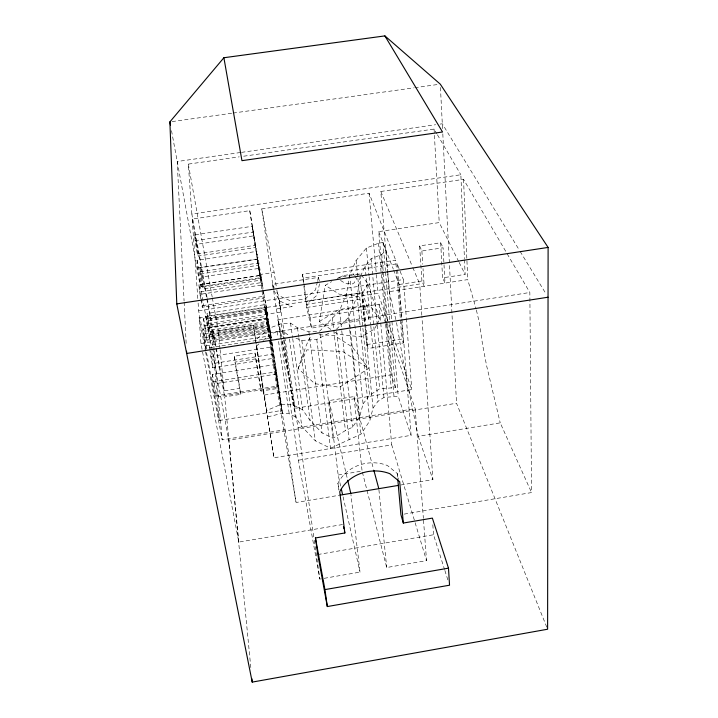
<?xml version="1.0" encoding="UTF-8"?>
<svg xmlns="http://www.w3.org/2000/svg" width="718" height="718" viewBox="0 0 718 718"><rect width="100%" height="100%" fill="white"/><g stroke="black" fill="none" stroke-linecap="round" stroke-linejoin="round"><path stroke-width="0.54" stroke-dasharray="3.59 2.69" d="M210.266 334.857L210.347 331.842L206.963 313.497L264.547 304.683L266.172 314.538L267.904 325.945L210.266 334.857L206.963 313.497M263.712 292.926L267.231 314.161L280.702 312.088L279.23 298.526L284.651 336.239M206.048 348.293L206.237 345.825L203.104 329.032L267.985 319.034L269.429 327.74L271.018 338.187L206.048 348.293L203.104 329.032M336.428 329.266L348.436 317.571L357.142 296.157L360.086 277.274L364.915 326.035M393.635 269.977L399.262 284.481L411.082 435.341L273.944 457.797L255.545 340.036L269.833 327.973L281.268 323.674L290.539 323.118L297.485 327.776L308.893 331.842L319.788 331.07L339.506 310.768L346.534 293.752L349.621 274.832L356.092 260.535L366.413 248.033L378.539 243.196L383.026 242.522L385.988 250.286L387.666 270.345M330.836 329.4L319.277 321.502L325.29 285.315L331.653 281.635M263.03 290.323L264.179 297.898L202.279 307.349L202.655 305.608L198.886 284.768L260.625 275.443L262.86 289.246M317.428 281.591L315.489 289.928L305.051 298.912L291.014 301.057L278.593 295.556L275.55 289.973M317.67 280.55L318.397 277.417L272.499 284.391L273.109 287.64M319.564 283.816L316.871 295.349L306.335 304.387L378.072 293.375L411.764 389.578L295.008 408.327L282.282 340.646M284.193 340.054L295.26 416.799L301.856 426.51L315.31 440.816L330.504 448.229L360.966 434.166L369.797 420.829L373.028 408.057L365.022 327.148M292.711 338.672L302.619 409.763L310.095 420.506L322.041 432.945L333.071 438.24L345.412 430.558L352.538 427.201L359.691 416.646L363.093 403.875L350.088 279.284M319.025 334.776L334.22 335.423L352.412 347.108L368.612 368.379L339.515 387.271L314.78 383.672L298.096 368.505L306.406 345.053L310.975 335.414M360.544 276.25L365.076 266.082L371.17 258.659L381.743 254.477L385.988 250.286M298.096 368.505L306.855 349.863L342.809 351.524L368.612 368.379M376.636 325.021L374.563 328.898L361.477 336.921L337.954 334.265L334.4 331.833M377.156 324.051L379.75 319.205L367.93 283.906L362.043 275.891M367.93 283.906L363.82 291.005L355.581 295.798L339.156 294.147L325.29 285.315M338.716 490.062L337.891 483.402C346.686 465.569 369.357 458.362 387.46 465.542L397.278 473.53L398.795 478.637M373.028 408.057L378.009 401.272L383.95 397.449L398.23 396.291L411.082 435.341M363.093 403.875L369.582 395.241L379.66 388.824L395.376 387.594L385.512 271.691M256.443 346.04L258.929 343.922M263.066 340.395L270.506 334.041L277.103 331.581L282.937 331.285L289.022 335.584M319.277 321.502L339.093 309.584L369.537 304.89L379.75 319.205M338.627 278.189L343.105 275.604L353.22 274.07L360.732 274.114L340.018 277.265M337.101 278.485L343.105 275.604M295.906 338.187L301.811 340.422L316.791 339.488L329.553 332.847M302.619 409.763L293.025 404.988L281.348 404.207L266.818 410.49L256.012 341.992M267.778 416.853L282.488 413.272L289.21 413.73L295.26 416.799M385.611 323.172L379.05 304.181L277.902 319.788L298.41 460.211L319.833 579.076L323.091 578.511M324.177 578.322L360.032 572.129L350.914 494.46M362.366 472.148L386.706 567.525L426.537 560.641L423.458 519.491M317.805 554.529L433.519 534.748L444.532 569.437M421.825 315.274L419.716 283.969L199.155 317.778L200.959 343.5L238.789 542.09L342.998 524.463M404.198 514.106L531.544 492.566L529.848 292.495L506.612 252.853M269.501 340.215L276.87 388.591L296.067 502.492L338.869 495.339M400.815 484.991L432.9 479.633L421.897 316.396M298.41 460.211L391.723 444.891L426.537 560.641M338.178 475.029L362.096 471.062L353.965 396.569L328.979 400.581L338.178 475.029L340.879 487.028M396.524 322.588L406.316 378.808L418.262 436.293L500.222 422.857L531.544 492.566M205.59 351.874L222.203 439.865L285.064 429.687L270.219 342.495M281.815 340.682L298.096 427.578L415.166 408.614L423.378 518.378M250.815 667.605L228.764 440.152L456.522 403.247L546.775 627.155M264.493 395.008L391.175 374.823L395.376 387.594M198.114 303.005L198.662 310.84L219.313 420.479L282.003 410.418L271.601 341.669M212.833 381.814L276.017 371.843L278.27 387.164L216.055 397.054L215.203 395.959L212.833 381.814L212.277 374.437L274.77 364.6L276.017 371.843M212.277 374.437L214.26 383.87L276.161 374.096L274.77 364.6M216.297 348.033L224.106 390.861L239.875 388.366L234.31 356.254L254.998 353.014L261.056 391.113L276.87 388.591M260.185 385.144L262.249 384.821L256.146 344.039M215.203 395.959L278.207 385.952M238.789 542.09L224.698 396.892L240.584 394.361L239.875 388.366M210.643 356.496L271.772 346.956L273.486 358.327L212.806 367.849L210.015 351.389M212.806 367.849L212.743 363.541L272.714 354.145L273.486 358.327M240.584 394.361L234.983 362.096L255.841 358.829L254.998 353.014M366.844 344.559L401.945 339.058L403.354 342.953L368.056 348.499L366.844 344.559L364.977 325.64M207.134 327.39L267.042 318.164L268.729 329.347L209.27 338.555L205.77 316.405L265.274 307.286L267.042 318.164M203.553 318.648L205.572 328.162L267.437 318.63L266.028 309.063L203.553 318.648L204.109 325.927L206.506 340.072L207.385 341.283L269.528 331.653L266.028 309.063M214.224 349.881L212.447 329.885L266.647 321.52L270.031 341.391M210.347 331.842L267.338 323.046L267.904 325.945M220.004 348.625L218.281 330.845L253.364 325.425L255.832 340.888M204.433 334.041L268.685 324.114L267.985 319.034M303.956 283.547L306.245 301.228L310.167 317.859L367.894 308.937L368.881 319.196L311.477 328.108L306.649 307.483L303.642 284.265M209.27 338.555L209.189 334.382L267.985 325.299L268.729 329.347M211.9 335.414L267.742 326.78M204.1 337.846L269.429 327.74M206.506 340.072L269.447 330.325M200.959 343.5L529.848 292.495M206.237 345.825L270.533 335.836L271.018 338.187M202.655 305.608L263.811 296.283L264.179 297.898M198.662 310.84L403.408 279.553L406.28 317.338M399.262 284.481L421.933 281.016L424.185 286.294L423.037 268.649M421.933 281.016L419.608 245.906L440.655 242.738L442.584 277.848L465.111 274.402L464.492 259.844M306.245 301.228L362.554 292.594L367.894 308.937M208.328 318.783L265.292 310.041L264.547 304.683M219.313 420.479L210.473 319.097L265.005 310.732L269.806 338.878M273.684 290.88L276.322 308.991L292.181 306.559L279.67 301.039L274.034 290.745M387.72 273.854L389.219 291.661L467.723 279.616L476.151 309.09M205.77 316.405L207.053 320.856L265.875 311.818L265.274 307.286M306.649 307.483L362.33 298.921L368.881 319.196M208.157 323.459L266.172 314.538M204.109 325.927L267.267 316.207M199.99 267.805L201.875 276.995L258.731 268.442L260.616 280.182L203.526 288.824L202.673 287.101L200.466 273.971L199.99 267.805L257.367 259.207L260.616 280.182M197.8 298.535L192.2 219.098L249.765 210.661L260.831 274.375L274.123 272.373L276.439 287.658M200.394 284.418L260.32 275.371L256.47 251.426L197.055 260.302L197.621 267.949L200.394 284.418L201.489 286.617L260.544 277.686L260.32 275.371M419.608 245.906L421.888 250.995L443.105 247.791L445.007 283.098L442.584 277.848M202.673 287.101L260.446 278.36M303.499 283.161L302.35 274.312L395.699 260.176L396.408 269.07M200.582 291.813L261.63 282.569L260.625 275.443M302.35 274.312L303.238 278.019L397.135 263.784L403.408 279.553M200.708 298.688L199.927 294.362L262.205 284.911M197.333 253.921L255.267 245.296L252.224 226.314L194.677 234.804L195.099 240.665L197.333 253.921L198.24 256.039L255.509 247.504L255.267 245.296M391.175 374.823L378.736 231.618L439.228 222.589L458.64 261.451M197.621 267.949L257.771 258.929M197.055 260.302L199.442 271.862L258.193 263.048L260.544 277.686M200.466 273.971L258.408 265.265M195.099 240.665L253.221 232.067M194.677 234.804L196.615 244.317L253.642 235.863L255.509 247.504M207.071 297.512L191.841 214.036L460.848 174.743L464.447 258.722M273.522 289.812L261.711 208.92L369.052 193.196L395.699 260.176M387.63 272.741L380.8 191.473L463.55 179.356L506.046 251.883M240.44 152.512L177.22 161.514L184.077 301.004M241.544 152.36L435.646 124.726M440.08 124.097L442.297 123.783L519.572 250.528M191.841 214.036L188.331 164.108L239.247 156.847M243.68 156.21L434.076 129.061L436.867 133.817M172.105 121.575L231.95 113.22M233.054 113.067L413.685 87.865M414.789 87.704L439.174 84.302M340.503 280.433L345.125 283.296L352.233 283.987L354.064 282.937L356.595 278.728L354.907 276.403M353.22 274.07L354.342 275.622M520.155 251.479L546.299 294.362M437.424 134.769L460.848 174.743M272.499 284.391L275.039 289.04M459.143 262.447L465.111 274.402M440.655 242.738L443.105 247.791M380.8 191.473L412.365 266.504M412.796 267.527L419.716 283.969M378.736 231.618L393.231 268.936M385.979 324.231L415.166 408.614M418.262 436.293L432.9 479.633M444.864 570.487L447.87 579.956M210.571 349.738L209.261 345.259L209.889 350.366M353.965 396.569L373.602 469.392M318.397 277.417L319.815 282.766M389.219 291.661L396.309 321.52M476.393 310.149L479.4 322.804L482.559 344.55L486.669 365.965L500.222 422.857M328.979 400.581L347.449 479.166M343.087 496.847L360.032 572.129M337.891 483.402L339.282 489.64M261.711 208.92L274.123 272.373M280.702 312.088L276.609 288.753M276.322 308.991L282.075 339.56M277.902 319.788L281.609 339.587M199.155 317.778L205.384 350.779M171.521 130.685L228.764 440.152M207.278 298.607L216.091 346.938M192.2 219.098L210.473 319.097M212.447 329.885L224.698 396.892M200.905 299.774L202.279 307.349M188.331 164.108L212.169 296.839M212.366 297.934L218.281 330.845M269.995 339.982L282.003 410.418M270.776 340.888L269.95 335.836L270.551 340.404M270.946 341.903L271.772 346.956M267.437 318.63L269.528 331.653M276.161 374.096L278.27 387.164M262.249 384.821L273.944 457.797M255.841 358.829L261.056 391.113M261.63 282.569L262.635 288.896M262.806 289.955L263.811 296.283M268.685 324.114L270.533 335.836M270.722 341.463L272.714 354.145M265.875 311.818L267.985 325.299M265.292 310.041L267.338 323.046M207.053 320.856L209.189 334.382M210.742 350.797L212.743 363.541M260.831 274.375L263.03 288.582M249.765 210.661L265.005 310.732M266.647 321.52L269.331 339.12M269.833 327.973L271.332 337.918M272.005 342.333L281.348 404.207M270.506 334.041L271.503 340.646M271.673 341.741L282.488 413.272M285.064 429.687L296.067 502.492M271.431 340.556L265.391 300.645L267.231 314.161M256.47 251.426L258.193 263.048M257.367 259.207L258.731 268.442M252.224 226.314L253.642 235.863M253.364 325.425L255.994 343.042M277.103 331.581L277.911 337.065M278.557 341.445L289.21 413.73M298.096 427.578L314.107 539.191M314.269 540.295L315.857 551.37M316.019 552.483L319.833 579.076M284.813 337.343L295.008 408.327M282.937 331.285L284.041 338.959M281.268 323.674L283.493 339.058M283.655 340.152L293.025 404.988M289.489 338.914L301.856 426.51M290.539 323.118L292.549 337.559M201.875 276.995L203.526 288.824M196.615 244.317L198.24 256.039M199.442 271.862L201.489 286.617M205.572 328.162L207.385 341.283M214.26 383.87L216.055 397.054M301.811 340.422L315.31 440.816M297.485 327.776L298.688 336.607M298.832 337.711L310.095 420.506M303.238 278.019L303.813 282.443M308.893 331.842L322.041 432.945M310.167 317.859L311.477 328.108M316.791 339.488L330.504 448.229M320.201 334.382L333.071 438.24M332.299 317.76L345.412 430.558M234.31 356.254L234.983 362.096M336.679 331.474L349.11 439.811M339.506 310.768L341.615 329.616M341.741 330.729L352.538 427.201M348.436 317.571L349.63 328.682M349.747 329.786L360.966 434.166M198.886 284.768L199.927 294.362M346.534 293.752L359.691 416.646M349.621 274.832L349.971 278.171M357.142 296.157L369.797 420.829M362.33 298.921L364.861 324.527M356.092 260.535L357.761 277.229M357.869 278.342L369.582 395.241M378.916 489.784L386.706 567.525M362.554 292.594L368.056 348.499M365.076 266.082L370.694 324.814M370.802 325.918L378.009 401.272M220.112 349.738L224.106 390.861M366.413 248.033L369.025 275.748M369.124 276.852L379.66 388.824M371.17 258.659L377.21 324.168M377.309 325.281L383.95 397.449M369.052 193.196L378.072 293.375M379.05 304.181L380.657 322.05M380.755 323.172L391.723 444.891M378.539 243.196L381.177 273.325M381.276 274.438L391.229 388.259M397.278 473.53L397.664 477.973M214.323 350.994L222.203 439.865M381.743 254.477L387.603 322.382M387.702 323.495L394.047 396.964M387.765 271.467L398.23 396.291M383.026 242.522L385.413 270.578M396.489 270.174L401.945 339.058M397.135 263.784L401.604 320.65M401.694 321.763L403.354 342.953M406.361 318.451L411.764 389.578M432.828 524.768L433.519 534.748M421.888 250.995L422.749 264.233M434.076 129.061L439.228 222.589M440.448 87.452L442.584 129.375M442.809 133.844L456.522 403.247M184.14 302.125L186.168 343.41M463.55 179.356L467.723 279.616"/><path stroke-width="1.08" d="M548.112 247.423L547.61 629.228L252.215 682.1L176.781 303.902L169.888 121.881L223.89 57.736L384.893 35.9L440.278 84.15L548.112 247.423L176.781 303.902M403.319 523.045L399.702 481.706L389.811 473.692C371.52 466.512 348.67 473.763 339.74 491.713L344.855 532.971L315.444 537.962L317.805 554.529L327.318 606.557L449.54 585.206L448.49 568.162L432.371 518.109L403.319 523.045L400.913 514.671L397.763 479.085M327.318 606.557L324.931 589.604L448.49 568.162M339.955 495.16L398.616 485.359M548.049 297.216L186.662 353.453L186.554 351.228M384.893 35.9L442.539 131.995L241.948 160.67L223.89 57.736M373.899 470.461L378.808 488.671M347.709 480.252L350.788 493.356M341.373 489.209L342.594 494.666M343.464 526.59L343.931 528.717M344.389 530.844L344.855 532.971M169.888 121.881L170.498 125.183M315.444 537.962L324.931 589.604M251.892 678.752L252.215 682.1"/></g></svg>
